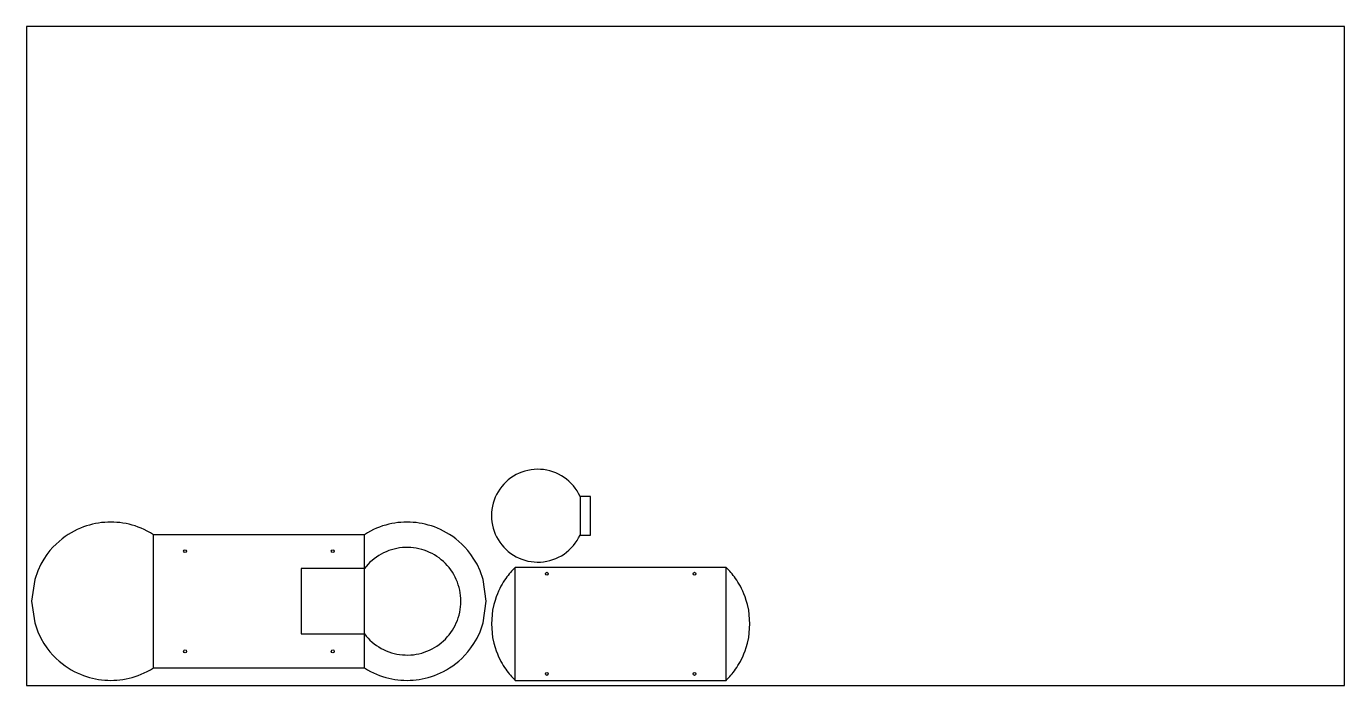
# Model space of a CAD drawing. Header units: millimetres. Extents: x 0 to 2500, y 0 to 1250.
import ezdxf

# ---------------------------------------------------------------- set-up
doc = ezdxf.new("R2010")
doc.units = ezdxf.units.MM
for name, color, linetype in [('CUT', 7, 'Continuous'), ('FOLD', 5, 'Continuous'), ('SHEET', 3, 'Continuous')]:
    doc.layers.add(name, color=color, linetype=linetype)

msp = doc.modelspace()

# ---------------------------------------------------------------- linework, layer by layer
at = {"layer": 'CUT'}
for points in [[(1050, 358.9), (1047.3, 364.2), (1044.3, 369.4), (1040.9, 374.3), (1037.3, 379), (1033.3, 383.4), (1029, 387.6), (1024.4, 391.4), (1019.6, 394.9), (1014.6, 398.1), (1009.3, 401), (1003.9, 403.5), (998.3, 405.6), (992.6, 407.3), (986.8, 408.6), (980.9, 409.6), (975, 410.1), (969, 410.2), (963, 410), (957.1, 409.3), (951.2, 408.2), (945.5, 406.8), (939.8, 404.9), (934.3, 402.7), (928.9, 400.1), (923.7, 397.1), (918.8, 393.8), (914, 390.1), (909.6, 386.2), (905.4, 382), (901.5, 377.4), (897.9, 372.7), (894.6, 367.7), (891.7, 362.5), (889.2, 357.1), (887, 351.5), (885.2, 345.8), (883.8, 340), (882.8, 334.1), (882.2, 328.2), (882, 322.2), (882.2, 316.3), (882.8, 310.3), (883.8, 304.5), (885.2, 298.7), (887, 293), (889.2, 287.4), (891.7, 282), (894.6, 276.8), (897.9, 271.8), (901.5, 267), (905.4, 262.5), (909.6, 258.3), (914, 254.3), (918.8, 250.7), (923.7, 247.4), (928.9, 244.4), (934.3, 241.8), (939.8, 239.6), (945.5, 237.7), (951.2, 236.3), (957.1, 235.2), (963, 234.5), (969, 234.2), (975, 234.4), (980.9, 234.9), (986.8, 235.9), (992.6, 237.2), (998.3, 238.9), (1003.9, 241), (1009.3, 243.5), (1014.6, 246.4), (1019.6, 249.5), (1024.4, 253.1), (1029, 256.9), (1033.3, 261.1), (1037.3, 265.5), (1040.9, 270.2), (1044.3, 275.1), (1047.3, 280.2), (1050, 285.6), (1070, 285.6), (1070, 358.9)], [(10, 160), (15.8, 118.8), (21.6, 102.3), (27.3, 90), (33.1, 80), (38.9, 71.5), (44.6, 64.1), (50.4, 57.6), (56.2, 51.7), (62, 46.5), (67.8, 41.7), (73.5, 37.4), (79.3, 33.6), (85.1, 30.1), (90.8, 26.9), (96.6, 24), (102.4, 21.5), (108.2, 19.2), (114, 17.2), (119.7, 15.5), (125.5, 14), (131.3, 12.8), (137.1, 11.8), (142.8, 11), (148.6, 10.4), (154.4, 10.1), (160.2, 10), (165.9, 10.1), (171.7, 10.5), (177.5, 11), (183.2, 11.8), (189, 12.8), (194.8, 14.1), (200.6, 15.6), (206.3, 17.3), (212.1, 19.3), (217.9, 21.6), (223.7, 24.2), (229.4, 27), (235.2, 30.2), (241, 33.8), (241, 33.8), (641, 33.8), (641, 33.8), (646.8, 30.2), (652.5, 27), (658.3, 24.2), (664.1, 21.6), (669.9, 19.3), (675.6, 17.3), (681.4, 15.6), (687.2, 14.1), (693, 12.8), (698.8, 11.8), (704.5, 11), (710.3, 10.5), (716.1, 10.1), (721.9, 10), (727.6, 10.1), (733.4, 10.4), (739.2, 11), (745, 11.8), (750.7, 12.8), (756.5, 14), (762.3, 15.5), (768, 17.2), (773.8, 19.2), (779.6, 21.5), (785.4, 24), (791.1, 26.9), (796.9, 30.1), (802.7, 33.6), (808.5, 37.4), (814.2, 41.7), (820, 46.5), (825.8, 51.7), (831.6, 57.6), (837.4, 64.1), (843.1, 71.5), (848.9, 80), (854.7, 90), (860.5, 102.3), (866.2, 118.8), (872, 160), (872, 160), (866.2, 201.2), (860.5, 217.7), (854.7, 230), (848.9, 240), (843.1, 248.5), (837.4, 255.9), (831.6, 262.4), (825.8, 268.3), (820, 273.5), (814.2, 278.3), (808.5, 282.6), (802.7, 286.4), (796.9, 289.9), (791.1, 293.1), (785.4, 296), (779.6, 298.5), (773.8, 300.8), (768, 302.8), (762.3, 304.5), (756.5, 306), (750.7, 307.2), (745, 308.2), (739.2, 309), (733.4, 309.6), (727.6, 309.9), (721.9, 310), (716.1, 309.9), (710.3, 309.5), (704.5, 309), (698.8, 308.2), (693, 307.2), (687.2, 305.9), (681.4, 304.4), (675.6, 302.7), (669.9, 300.7), (664.1, 298.4), (658.3, 295.8), (652.5, 293), (646.8, 289.8), (641, 286.2), (641, 286.2), (241, 286.2), (241, 286.2), (235.2, 289.8), (229.4, 293), (223.7, 295.8), (217.9, 298.4), (212.1, 300.7), (206.3, 302.7), (200.6, 304.4), (194.8, 305.9), (189, 307.2), (183.2, 308.2), (177.5, 309), (171.7, 309.5), (165.9, 309.9), (160.2, 310), (154.4, 309.9), (148.6, 309.6), (142.8, 309), (137.1, 308.2), (131.3, 307.2), (125.5, 306), (119.7, 304.5), (114, 302.8), (108.2, 300.8), (102.4, 298.5), (96.6, 296), (90.8, 293.1), (85.1, 289.9), (79.3, 286.4), (73.5, 282.6), (67.8, 278.3), (62, 273.5), (56.2, 268.3), (50.4, 262.4), (44.6, 255.9), (38.9, 248.5), (33.1, 240), (27.3, 230), (21.6, 217.7), (15.8, 201.2), (10, 160)], [(521, 98), (641, 98), (641, 98), (644.3, 93.9), (647.9, 90), (651.6, 86.2), (655.5, 82.7), (659.6, 79.3), (663.9, 76.2), (668.3, 73.3), (672.8, 70.6), (677.5, 68.2), (682.4, 66), (687.3, 64.1), (692.3, 62.4), (697.4, 61), (702.6, 59.9), (707.8, 59), (713, 58.4), (718.3, 58.1), (723.6, 58), (728.9, 58.2), (734.1, 58.7), (739.4, 59.5), (744.6, 60.5), (749.7, 61.8), (754.7, 63.4), (759.7, 65.2), (764.5, 67.3), (769.3, 69.6), (773.9, 72.2), (778.4, 75), (782.7, 78), (786.9, 81.3), (790.9, 84.8), (794.7, 88.4), (798.3, 92.3), (801.7, 96.3), (804.9, 100.6), (807.9, 104.9), (810.6, 109.5), (813.1, 114.1), (815.4, 118.9), (817.4, 123.8), (819.1, 128.8), (820.6, 133.9), (821.8, 139), (822.8, 144.2), (823.5, 149.4), (823.9, 154.7), (824, 160), (824, 160), (823.9, 165.3), (823.5, 170.6), (822.8, 175.8), (821.8, 181), (820.6, 186.1), (819.1, 191.2), (817.4, 196.2), (815.4, 201.1), (813.1, 205.9), (810.6, 210.5), (807.9, 215.1), (804.9, 219.4), (801.7, 223.7), (798.3, 227.7), (794.7, 231.6), (790.9, 235.2), (786.9, 238.7), (782.7, 242), (778.4, 245), (773.9, 247.8), (769.3, 250.4), (764.5, 252.7), (759.7, 254.8), (754.7, 256.6), (749.7, 258.2), (744.6, 259.5), (739.4, 260.5), (734.1, 261.3), (728.9, 261.8), (723.6, 262), (718.3, 261.9), (713, 261.6), (707.8, 261), (702.6, 260.1), (697.4, 259), (692.3, 257.6), (687.3, 255.9), (682.4, 254), (677.5, 251.8), (672.8, 249.4), (668.3, 246.7), (663.9, 243.8), (659.6, 240.7), (655.5, 237.3), (651.6, 233.8), (647.9, 230), (644.3, 226.1), (641, 222), (641, 222), (521, 222)], [(882, 117.1), (884.2, 91.2), (886.5, 80.7), (888.8, 72.6), (891, 65.9), (893.2, 60.1), (895.5, 54.9), (897.8, 50.2), (900, 45.9), (902.2, 41.9), (904.5, 38.1), (906.8, 34.6), (909, 31.3), (911.2, 28.1), (913.5, 25.2), (915.8, 22.3), (918, 19.6), (920.2, 17.1), (922.5, 14.6), (924.8, 12.3), (927, 10), (927, 10), (1327, 10), (1327, 10), (1329.2, 12.3), (1331.5, 14.6), (1333.8, 17.1), (1336, 19.6), (1338.2, 22.3), (1340.5, 25.2), (1342.8, 28.1), (1345, 31.3), (1347.2, 34.6), (1349.5, 38.1), (1351.8, 41.9), (1354, 45.9), (1356.2, 50.2), (1358.5, 54.9), (1360.8, 60.1), (1363, 65.9), (1365.2, 72.6), (1367.5, 80.7), (1369.8, 91.2), (1372, 117.1), (1372, 117.1), (1369.8, 143), (1367.5, 153.6), (1365.2, 161.6), (1363, 168.3), (1360.8, 174.1), (1358.5, 179.3), (1356.2, 184), (1354, 188.4), (1351.8, 192.4), (1349.5, 196.1), (1347.2, 199.7), (1345, 203), (1342.8, 206.1), (1340.5, 209.1), (1338.2, 211.9), (1336, 214.6), (1333.8, 217.2), (1331.5, 219.6), (1329.2, 222), (1327, 224.2), (1327, 224.2), (927, 224.2), (927, 224.2), (924.8, 222), (922.5, 219.6), (920.2, 217.2), (918, 214.6), (915.8, 211.9), (913.5, 209.1), (911.2, 206.1), (909, 203), (906.8, 199.7), (904.5, 196.1), (902.2, 192.4), (900, 188.4), (897.8, 184), (895.5, 179.3), (893.2, 174.1), (891, 168.3), (888.8, 161.6), (886.5, 153.6), (884.2, 143), (882, 117.1)]]:
    msp.add_lwpolyline(points, close=True, dxfattribs=at)
for centre in [(301, 255), (581, 255), (987, 212.1), (1267, 212.1), (301, 65), (581, 65), (987, 22.1), (1267, 22.1)]:
    msp.add_circle(centre, 2.75, dxfattribs=at)
at = {"layer": 'FOLD'}
for p, q in [((1050, 358.9), (1050, 285.6)), ((241, 33.8), (241, 286.2)), ((641, 33.8), (641, 286.2)), ((927, 10), (927, 224.2)), ((1327, 10), (1327, 224.2))]:
    msp.add_line(p, q, dxfattribs=at)
at = {"layer": 'SHEET'}
msp.add_lwpolyline([(0, 0), (2500, 0), (2500, 1250), (0, 1250)], close=True, dxfattribs=at)

doc.saveas('drawing.dxf')
